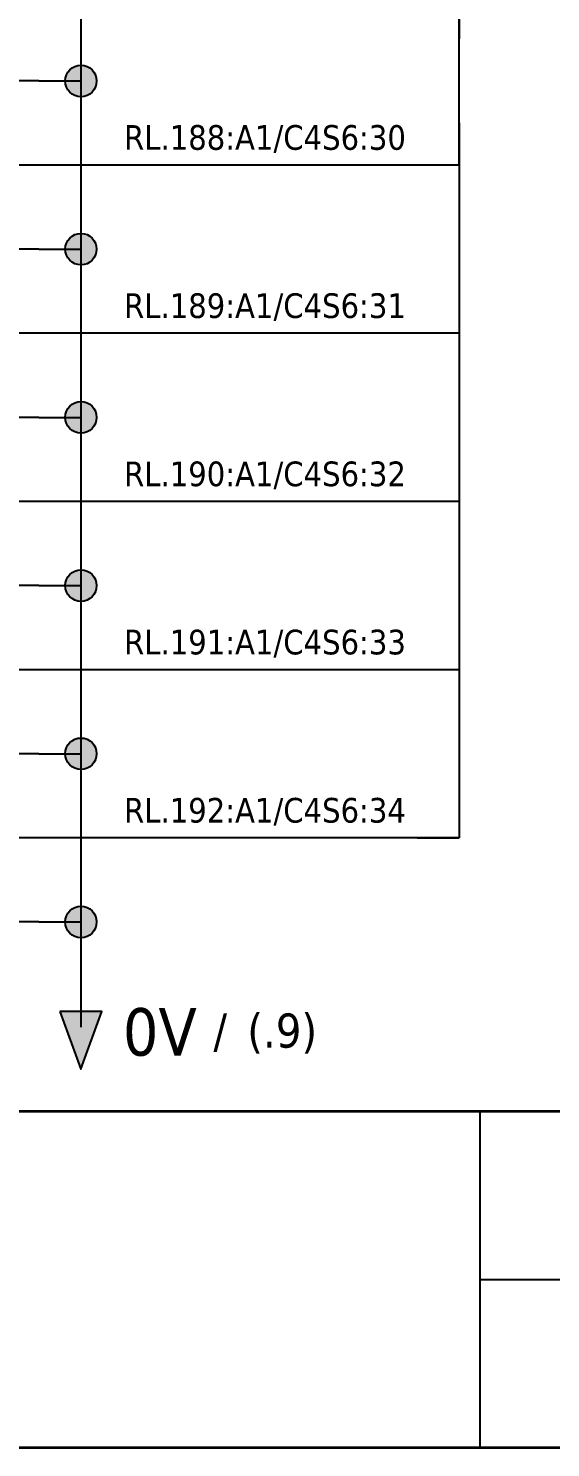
# Model space of a CAD drawing. Header units: millimetres. Extents: x 0 to 1792788, y -13 to 262234.
# Drawn here: x 278.5 to 303.4, y 0 to 67.5 of the extents above; entities that cross this region are included whole.
import ezdxf
from ezdxf.enums import TextEntityAlignment as Align

# ---------------------------------------------------------------- set-up
doc = ezdxf.new("R2010")
doc.units = ezdxf.units.MM
for name, color, linetype, lineweight in [('EPLAN201', 7, 'Continuous', 35), ('EPLAN311', 7, 'Continuous', 25), ('EPLAN317', 7, 'Continuous', 25), ('EPLAN403', 5, 'Continuous', 35), ('EPLAN405', 7, 'Continuous', 25), ('EPLAN442', 73, 'Continuous', 35), ('EPLAN451', 7, 'Continuous', 35), ('EPLAN452', 7, 'Continuous', 35), ('EPLAN453', 7, 'Continuous', 35)]:
    doc.layers.add(name, color=color, linetype=linetype, lineweight=lineweight)
doc.styles.add('Tahoma', font='')
doc.styles.get('Tahoma').set_extended_font_data('Tahoma')

# ---------------------------------------------------------------- blocks, each defined once
blk = doc.blocks.new('EPLFRAME')
at = {"layer": 'EPLAN201', "linetype": 'Continuous', "lineweight": 35, "ltscale": 4}
blk.add_line((0, 16), (420, 16), dxfattribs=at)
at = {"layer": 'EPLAN201', "linetype": 'Continuous', "lineweight": 25, "ltscale": 4}
for p, q in [((300, 0), (300, 16)), ((300, 8), (420, 8))]:
    blk.add_line(p, q, dxfattribs=at)
at = {"layer": 'EPLAN201', "linetype": 'Continuous', "lineweight": 35, "ltscale": 4}
blk.add_lwpolyline([(0, 0), (420, 0), (420, 297), (0, 297)], close=True, dxfattribs=at)
at = {"layer": 'EPLAN451', "color": 7, "style": 'Tahoma'}
for tag, p, height in [('14_10014', (101, 12), 2.257), ('14_10015', (185, 12), 2.257), ('14_10011', (101, 5), 2.257), ('14_10013', (332, 5), 1.625), ('14_10151', (73, 1), 1.625), ('14_10300', (415, 1), 1.625)]:
    blk.add_attdef(tag, p, '', height=height, dxfattribs=at)
blk.add_attdef('4_25020', text='', height=1.625, dxfattribs=at).set_placement((413, 1), align=Align.RIGHT)
at = {"layer": 'EPLAN452', "color": 7, "style": 'Tahoma'}
for tag, p, height in [('4_11041', (1, 17), 2.257), ('4_11071[1]', (1, 13), 1.625), ('4_11074[1]', (21, 13), 1.625), ('4_11070[1]', (41, 13), 1.625), ('4_11024', (73, 13), 1.625), ('4_11011', (231, 12), 2.257), ('4_11030', (301, 12), 2.257), ('4_20132_1001', (374, 13), 1.625), ('4_11071[2]', (1, 9), 1.625), ('4_11074[2]', (21, 9), 1.625), ('4_11070[2]', (41, 9), 1.625), ('4_11022', (73, 9), 1.625), ('4_20134_1001', (374, 9), 1.625), ('4_11071[3]', (1, 5), 1.625), ('4_11074[3]', (21, 5), 1.625), ('4_11070[3]', (41, 5), 1.625), ('4_11080', (73, 5), 1.625), ('4_11059', (301, 5), 1.625)]:
    blk.add_attdef(tag, p, '', height=height, dxfattribs=at)
for tag, height, p in [('4_11040', 2.257, (419, 17)), ('4_11000', 1.625, (419, 5)), ('4_11085', 1.625, (141, 1)), ('4_11086', 1.625, (183, 1))]:
    blk.add_attdef(tag, text='', height=height, dxfattribs=at).set_placement(p, align=Align.RIGHT)
at = {"layer": 'EPLAN453', "color": 7, "style": 'Tahoma'}
for tag, p in [('53_19005_1', (21, 293)), ('53_19005', (63, 293)), ('53_19005_8', (105, 293)), ('53_19005_6', (147, 293)), ('53_19005_7', (189, 293)), ('53_19005_9', (231, 293)), ('53_19005_3', (273, 293)), ('53_19005_2', (315, 293)), ('53_19005_4', (357, 293)), ('53_19005_5', (399, 293))]:
    blk.add_attdef(tag, text='', height=1.355, dxfattribs=at).set_placement(p, align=Align.BOTTOM_CENTER)
blk = doc.blocks.new('EPLSYM_LibrarySPECIAL_Symbol308_Variant0_Placement0')
at = {"layer": 'EPLAN405', "color": 7, "style": 'Tahoma'}
for tag, p in [('17_31011', (1.5, 6.35)), ('17_31002', (1.5, 0.5))]:
    blk.add_attdef(tag, text='', height=1.174, dxfattribs=at).set_placement(p, align=Align.BOTTOM_LEFT)
for tag, p in [('17_31004', (1.5, 4.4)), ('17_31003', (1.5, 2.45))]:
    blk.add_attdef(tag, p, '', height=1.174, dxfattribs=at)
blk = doc.blocks.new('EPLSYM_LibrarySPECIAL_Symbol8_Variant3_Placement1')
at = {"layer": 'EPLAN311', "linetype": 'Continuous', "ltscale": 4}
blk.add_hatch(color=256, dxfattribs=at).paths.add_polyline_path([(-1, 0.75), (0, -2), (1, 0.75)], flags=0)
blk.add_line((0, 2), (0, 0.75), dxfattribs=at)
blk.add_lwpolyline([(-1, 0.75), (0, -2), (1, 0.75)], close=True, dxfattribs=at)
at = {"layer": 'EPLAN403', "color": 5, "style": 'Tahoma'}
blk.add_attdef('70_20010', text='', height=2.2575, dxfattribs=at).set_placement((0, -3.4515), align=Align.TOP_CENTER)
at = {"layer": 'EPLAN442', "color": 73, "style": 'Tahoma'}
blk.add_attdef('70_24300', text='', height=1.6254, dxfattribs=at).set_placement((0, -7.07508), align=Align.TOP_CENTER)

msp = doc.modelspace()

# ---------------------------------------------------------------- hatches: boundary and pattern name
at = {"layer": 'EPLAN311', "linetype": 'Continuous', "lineweight": 25, "ltscale": 4}
h = msp.add_hatch(color=7, dxfattribs=at)
edge = h.paths.add_edge_path(flags=0)
edge.add_arc((281, 65), 0.75, 0, 360)
h = msp.add_hatch(color=7, dxfattribs=at)
edge = h.paths.add_edge_path(flags=0)
edge.add_arc((281, 57), 0.75, 0, 360)
h = msp.add_hatch(color=7, dxfattribs=at)
edge = h.paths.add_edge_path(flags=0)
edge.add_arc((281, 49), 0.75, 0, 360)
h = msp.add_hatch(color=7, dxfattribs=at)
edge = h.paths.add_edge_path(flags=0)
edge.add_arc((281, 41), 0.75, 0, 360)
h = msp.add_hatch(color=7, dxfattribs=at)
edge = h.paths.add_edge_path(flags=0)
edge.add_arc((281, 33), 0.75, 0, 360)
h = msp.add_hatch(color=7, dxfattribs=at)
edge = h.paths.add_edge_path(flags=0)
edge.add_arc((281, 25), 0.75, 0, 360)

# ---------------------------------------------------------------- linework, layer by layer
at = {"layer": 'EPLAN311', "ltscale": 4}
for p, q in [((281, 73), (281, 65)), ((279, 65), (276, 65)), ((281, 65), (281, 57)), ((299, 61), (297, 61)), ((279, 57), (276, 57)), ((281, 57), (281, 49)), ((299, 53), (297, 53)), ((279, 49), (276, 49)), ((281, 49), (281, 41)), ((299, 45), (297, 45)), ((279, 41), (276, 41)), ((281, 41), (281, 33)), ((299, 37), (297, 37)), ((279, 33), (276, 33)), ((281, 33), (281, 25)), ((297, 29), (299, 29)), ((279, 25), (276, 25)), ((281, 25), (281, 20))]:
    msp.add_line(p, q, dxfattribs=at)
at = {"layer": 'EPLAN311', "color": 7, "linetype": 'Continuous', "lineweight": 25, "ltscale": 4}
for p, q in [((281, 67), (281, 63)), ((279, 65), (281, 65)), ((281, 59), (281, 55)), ((279, 57), (281, 57)), ((281, 51), (281, 47)), ((279, 49), (281, 49)), ((281, 43), (281, 39)), ((279, 41), (281, 41)), ((281, 35), (281, 31)), ((279, 33), (281, 33)), ((281, 27), (281, 23)), ((279, 25), (281, 25))]:
    msp.add_line(p, q, dxfattribs=at)
at = {"layer": 'EPLAN311', "color": 7, "ltscale": 4}
for p, q in [((299, 61), (276, 61)), ((299, 53), (276, 53)), ((299, 45), (276, 45)), ((299, 37), (276, 37)), ((299, 29), (276, 29))]:
    msp.add_line(p, q, dxfattribs=at)
at = {"layer": 'EPLAN311', "color": 7, "linetype": 'Continuous', "lineweight": 25, "ltscale": 4}
for centre in [(281, 65), (281, 57), (281, 49), (281, 41), (281, 33), (281, 25)]:
    msp.add_circle(centre, 0.75, dxfattribs=at)
at = {"layer": 'EPLAN317', "lineweight": 25, "ltscale": 4}
for p, q in [((299, 71), (299, 67)), ((299, 61), (299, 69)), ((299, 63), (299, 59)), ((299, 61), (299, 53)), ((299, 55), (299, 51)), ((299, 53), (299, 45)), ((299, 47), (299, 43)), ((299, 45), (299, 37)), ((299, 39), (299, 35)), ((299, 37), (299, 29)), ((299, 31), (299, 29))]:
    msp.add_line(p, q, dxfattribs=at)

# ---------------------------------------------------------------- block references
msp.add_blockref('EPLFRAME', (0, 0))
ref = msp.add_blockref('EPLSYM_LibrarySPECIAL_Symbol308_Variant0_Placement0', (283, 61))
ref.add_attrib('17_31011', 'RL.188:A1/C4S6:30', dxfattribs={"layer": 'EPLAN405', "color": 7, "height": 1.1739, "style": 'Tahoma'}).set_placement((283.055, 61.374), align=Align.BOTTOM_LEFT)
ref = msp.add_blockref('EPLSYM_LibrarySPECIAL_Symbol308_Variant0_Placement0', (283, 53))
ref.add_attrib('17_31011', 'RL.189:A1/C4S6:31', dxfattribs={"layer": 'EPLAN405', "color": 7, "height": 1.1739, "style": 'Tahoma'}).set_placement((283.055, 53.374), align=Align.BOTTOM_LEFT)
ref = msp.add_blockref('EPLSYM_LibrarySPECIAL_Symbol308_Variant0_Placement0', (283, 45))
ref.add_attrib('17_31011', 'RL.190:A1/C4S6:32', dxfattribs={"layer": 'EPLAN405', "color": 7, "height": 1.1739, "style": 'Tahoma'}).set_placement((283.055, 45.374), align=Align.BOTTOM_LEFT)
ref = msp.add_blockref('EPLSYM_LibrarySPECIAL_Symbol308_Variant0_Placement0', (283, 37))
ref.add_attrib('17_31011', 'RL.191:A1/C4S6:33', dxfattribs={"layer": 'EPLAN405', "color": 7, "height": 1.1739, "style": 'Tahoma'}).set_placement((283.055, 37.374), align=Align.BOTTOM_LEFT)
ref = msp.add_blockref('EPLSYM_LibrarySPECIAL_Symbol308_Variant0_Placement0', (283, 29))
ref.add_attrib('17_31011', 'RL.192:A1/C4S6:34', dxfattribs={"layer": 'EPLAN405', "color": 7, "height": 1.1739, "style": 'Tahoma'}).set_placement((283.055, 29.374), align=Align.BOTTOM_LEFT)
ref = msp.add_blockref('EPLSYM_LibrarySPECIAL_Symbol8_Variant3_Placement1', (281, 20))
ref.add_attrib('70_20010', '0V', dxfattribs={"layer": 'EPLAN403', "color": 5, "height": 2.2575, "style": 'Tahoma'}).set_placement((283, 19.774), align=Align.MIDDLE_LEFT)
ref.add_attrib('70_24350', '/', dxfattribs={"layer": 'EPLAN442', "color": 73, "height": 1.625, "style": 'Tahoma'}).set_placement((287.31, 19.837), align=Align.MIDDLE_LEFT)
ref.add_attrib('70_24300', '(.9)', dxfattribs={"layer": 'EPLAN442', "color": 73, "height": 1.6254, "style": 'Tahoma'}).set_placement((288.92, 19.837), align=Align.MIDDLE_LEFT)

doc.saveas('drawing.dxf')
